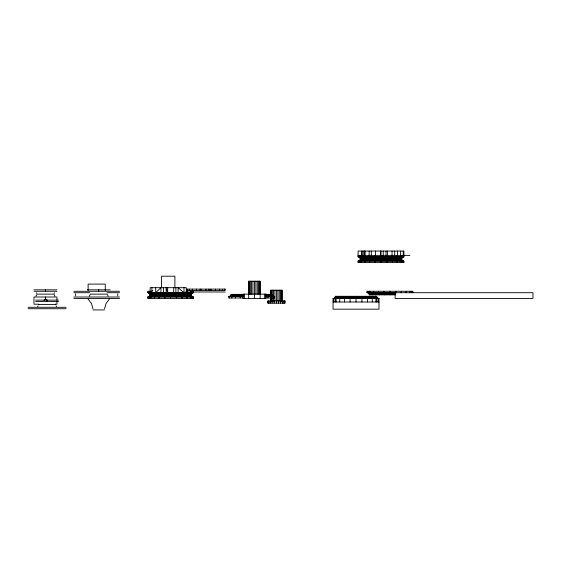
<?xml version="1.0" encoding="UTF-8"?>
<svg xmlns="http://www.w3.org/2000/svg" width="561" height="561" viewBox="0 0 561 561"><rect width="100%" height="100%" fill="white"/><g stroke="black" fill="none" stroke-linecap="round" stroke-linejoin="round"><path stroke-width="0.84" d="M350.667 296.299L350.078 298.452L350.078 301.993M241.349 294.371L241.013 295.949L240.206 296.524L240.206 297.961M345.681 296.299L345.345 297.87L344.538 298.452L344.538 301.993M237.072 294.371L236.588 295.949L235.445 296.524L235.445 297.961M341.404 296.299L340.92 297.87L339.777 298.452L339.777 301.993M104.535 308.823L106.008 303.515L109.374 299.146M233.783 294.371L233.194 295.949L231.798 296.524L231.798 297.961M338.115 296.299L337.526 297.87L336.13 298.452L336.13 301.993M231.721 294.371L231.062 295.949L229.498 296.524L229.498 297.961M336.053 296.299L335.394 297.87L333.83 298.452L333.83 301.993M193.587 291.271L193.587 292.709C190.649 292.428 190.649 297.295 193.587 297.014L193.587 298.452L147.648 298.452L147.648 297.014C150.586 297.295 150.586 292.428 147.648 292.709L147.648 291.271L150.727 291.271M243.558 297.961L228.72 297.961L228.72 296.524L230.333 295.949L231.013 294.371L243.579 294.371M333.634 298.41L334.665 297.87L335.345 296.299L376.697 296.299L377.378 297.87L378.991 298.452L378.991 309.174L333.052 309.174L333.052 298.452L378.409 298.41M358.079 255.374L358.079 251.062L403.899 251.062L403.962 256.805C401.017 256.524 401.017 261.398 403.962 261.117L403.962 262.548L358.016 262.548L358.016 261.117C360.961 261.398 360.961 256.524 358.016 256.805L358.016 255.374L409.909 255.374M75.602 295.906L75.602 293.817M117.775 293.817L117.775 295.906M36.753 294.883L36.009 296.173M54.179 293.396L54.466 292.709M90.033 294.883L89.29 296.173M37.65 306.453L38.106 305.857M152.522 290.472L150.145 292.709L150.145 287.681L186.287 287.681L186.287 292.709M176.561 292.709L175.972 294.862L176.561 298.452M395.722 292.751L395.877 291.271M182.108 292.709L181.294 293.284L180.958 294.862L181.294 296.432L182.108 297.014L182.108 298.452M401.122 292.751L401.417 291.271M46.851 300.233L45.462 299.167L44.081 300.233A1.438 1.431 -90 0 1 46.858 300.233M405.757 292.751L406.171 292.709L406.171 291.271M358.016 256.805L403.962 256.805M358.605 256.847L403.373 256.847M359.152 257.05L402.826 257.05M359.629 257.387L402.349 257.387M360.001 257.843L401.978 257.843M360.232 258.383L401.746 258.383M360.316 258.965L401.662 258.965M360.232 259.54L401.746 259.54M360.001 260.08L401.978 260.08M359.629 260.535L402.349 260.535M359.152 260.872L402.826 260.872M358.016 261.117L403.962 261.117M33.976 289.834L56.949 289.834M87.264 289.834L110.229 289.834M33.976 291.271L56.949 291.271M73.842 291.271L119.542 291.271M185.866 291.271L187.402 291.271M186.736 291.986L225.143 291.986M73.842 292.709L89.767 292.709M107.137 292.709L119.542 292.709M147.648 292.709L193.587 292.709M412.903 292.709L412.903 291.271L366.957 291.271L366.957 292.709L532.95 292.709L532.95 298.452L395.119 298.452L395.119 292.709M148.784 292.947L192.451 292.947M366.957 292.709L395.582 292.947M149.261 293.284L191.974 293.284M368.093 292.947L395.456 293.284M149.633 293.74L191.603 293.74M368.577 293.284L368.942 293.74L395.365 293.74M36.851 294.139L54.08 294.139M90.132 294.139L107.361 294.139M149.864 294.28L191.371 294.28M368.942 293.74L369.173 294.28L395.302 294.28M265.325 294.371L272.365 294.371L273.046 295.949L274.659 296.524L274.659 297.961L265.395 297.961M149.941 294.862L191.294 294.862M395.463 294.862L369.257 294.862L369.173 294.28M230.936 294.953L242.983 294.953M266.307 294.371L266.363 294.953L272.443 294.953M149.864 295.444L191.371 295.444M230.704 295.493L242.885 295.493M266.363 294.953L266.531 295.493L272.674 295.493M230.333 295.949L243.586 295.949M265.318 295.949L273.046 295.949M149.633 295.977L191.603 295.977M229.856 296.285L243.032 296.285M265.619 296.285L273.523 296.285M149.261 296.432L191.974 296.432M228.72 296.524L243.369 296.524M265.556 296.524L274.659 296.524M148.784 296.776L192.451 296.776M335.268 296.874L376.775 296.874M73.842 297.014L119.542 297.014M147.648 297.014L193.587 297.014M335.036 297.414L377.006 297.414M334.665 297.87L377.378 297.87M334.188 298.207L377.855 298.207M73.842 298.452L119.542 298.452M333.052 298.452L378.991 298.452M35.616 300.114L58.589 300.114M35.616 301.552L58.589 301.552M333.052 301.993L378.991 301.993M38.926 304.195L33.976 304.195L33.976 297.014L56.949 297.014L56.949 300.205M55.413 304.195L56.949 304.195L56.949 301.797M38.492 304.42L55.721 304.42M28.05 307.295L66.156 307.295M28.05 308.732L66.156 308.732M93.007 309.938L104.493 309.938M150.727 292.709C153.314 292.597 153.314 297.12 150.727 297.014L150.727 298.452M154.373 292.709C156.547 292.835 156.547 296.881 154.373 297.014L154.373 298.452M159.135 292.709L159.941 293.284L160.285 294.862L159.941 296.432L159.135 297.014L159.135 298.452M164.675 292.709L165.271 294.862L164.675 298.452M88.119 299.146L91.485 303.515L92.965 308.823M282.141 300.984L282.141 290.212L270.654 290.212L270.823 294.883M108.203 296.173L107.46 294.883M54.922 296.173L54.179 294.883M56.1 305.857L56.563 306.453M266.531 295.493L267.934 296.524L267.934 297.961M36.465 292.709L36.753 293.396M375.989 296.299L376.648 297.87L378.212 298.452L378.212 301.993M369.958 294.862L369.299 293.284L367.743 292.709L367.743 291.271M271.657 294.371L272.316 295.949L273.88 296.524L273.88 297.961M373.928 296.299L374.517 297.87L375.912 298.452L375.912 301.993M372.027 294.862L371.438 293.284L370.036 292.709L370.036 291.271M269.596 294.371L270.185 295.949L271.587 296.524L271.587 297.961M375.309 294.862L374.832 293.284L373.689 292.709L373.689 291.271M370.639 296.299L371.123 297.87L372.266 298.452L372.266 301.993M379.594 294.862L379.25 293.284L378.444 292.709L378.444 291.271M366.361 296.299L366.698 297.87L367.504 298.452L367.504 301.993M384.58 294.862L383.983 291.271M361.375 296.299L361.964 298.452L361.964 301.993M412.118 291.271L412.118 292.709M410.715 291.271L410.715 292.709M409.825 291.271L409.825 292.709M403.24 251.062L403.177 256.805C400.323 256.566 400.323 261.356 403.177 261.117L403.177 262.548M401.774 255.374L401.774 256.805M401.774 261.117L401.774 262.548M400.884 255.374L400.884 256.805C398.289 256.7 398.289 261.223 400.884 261.117L400.884 262.548M400.596 251.062L400.596 255.374M397.518 251.062L397.518 255.374M397.23 255.374L397.23 256.805C395.063 256.938 395.063 260.984 397.23 261.117L397.23 262.548M394.692 251.062L394.692 255.374M392.476 255.374L392.476 256.805L391.669 257.387L391.326 258.965L391.669 260.535L392.476 261.117L392.476 262.548M392.041 251.062L392.041 255.374M389.93 291.271L389.93 294.862M387.37 251.062L387.37 255.374M386.936 255.374L386.34 258.965L386.936 262.548M386.003 251.062L386.003 255.374M383.219 251.062L383.219 255.802M380.989 251.062L380.989 262.548M380.526 251.062L380.526 255.374M376.81 298.452L376.81 301.993M375.512 251.062L375.512 255.374M375.043 255.374L375.639 258.965L375.043 262.548M371.298 251.062L371.298 255.374M369.503 255.374L369.503 256.805L370.309 257.387L370.653 258.965L370.309 260.535L369.503 261.117L369.503 262.548M369.131 251.062L369.131 255.374M369.145 291.271L369.145 292.709M365.12 251.062L365.12 255.374M364.748 255.374L364.748 256.805C366.915 256.938 366.915 260.984 364.748 261.117L364.748 262.548M364.201 251.062L364.201 255.374M364.054 251.062L364.054 255.374M362.266 251.062L362.266 255.374M361.607 251.062L361.607 255.374M361.095 255.374L361.095 256.805C363.689 256.7 363.689 261.223 361.095 261.117L361.095 262.548M360.204 255.374L360.204 256.805M360.204 261.117L360.204 262.548M358.802 255.374L358.802 256.805C361.656 256.566 361.656 261.356 358.802 261.117L358.802 262.548M356.025 296.299L356.025 301.993M335.233 298.452L335.233 301.993M284.722 300.984L284.722 303.136M283.859 300.984L283.859 303.136M282.492 300.984L282.492 303.136M281.945 290.212L281.945 300.984M281.37 290.212L281.37 300.984M280.703 300.984L280.703 303.136M280.458 290.212L280.458 300.984M279.273 290.212L279.273 300.984M278.628 300.984L278.628 303.136M277.884 290.212L277.884 300.984M276.398 290.212L276.398 303.136M274.911 290.212L274.911 300.984M274.168 300.984L274.168 303.136M273.53 290.212L273.53 300.984M272.337 290.212L272.337 295.184M272.337 297.667L272.337 300.984M272.092 300.984L272.092 303.136M271.426 290.212L271.426 295.184M271.426 297.667L271.426 300.984M270.851 290.212L270.851 295.184M270.851 297.667L270.851 300.984M270.654 297.821L270.654 300.984M270.311 300.984L270.311 303.136M268.936 300.984L268.936 303.136M268.621 294.371L268.621 296.524M268.474 294.371L268.474 296.524M268.081 300.984L268.081 303.136M264.357 294.139L264.357 298.452M260.15 298.452L260.15 281.222L248.663 281.222L248.663 298.452M259.953 281.222L259.953 294.139M259.378 281.222L259.378 294.139M258.467 281.222L258.467 294.139M257.282 281.222L257.282 294.139M255.893 281.222L255.893 294.139M254.406 281.222L254.406 298.452M252.92 281.222L252.92 294.139M251.538 281.222L251.538 294.139M250.346 281.222L250.346 294.139M249.435 281.222L249.435 294.139M248.86 281.222L248.86 294.139M244.463 294.139L244.463 298.452M234.905 294.371L234.905 296.524M224.484 289.118L224.484 290.556M222.57 289.118L222.57 290.556M219.519 289.118L219.519 290.556M215.536 289.118L215.536 290.556M210.908 289.118L210.908 290.556M208.958 289.118L208.958 290.556M205.936 289.118L205.936 290.556M200.964 289.118L200.964 290.556M200.102 289.118L200.102 290.556M196.336 289.118L196.336 290.556M192.809 291.271L192.809 292.709C189.955 292.47 189.955 297.253 192.809 297.014L192.809 298.452M192.36 289.118L192.36 290.556M191.406 291.271L191.406 292.709M191.406 297.014L191.406 298.452M190.516 291.271L190.516 292.709C187.921 292.597 187.921 297.12 190.516 297.014L190.516 298.452M189.309 289.118L189.309 290.556M187.388 289.118L187.388 290.556M186.862 291.271L186.862 292.709C184.688 292.835 184.688 296.881 186.862 297.014L186.862 298.452M183.994 287.681L183.994 292.709L178.103 287.681L178.103 292.709M175.881 287.681L175.881 292.709M174.892 287.681L174.892 276.194L161.575 276.194L161.582 287.681M173.777 287.681L173.658 292.709M170.621 292.709L170.621 298.452M167.69 287.681L167.69 292.709L166.147 287.681L166.147 292.709M163.539 287.681L163.539 292.709M160.93 292.709L160.93 287.681L155.692 292.709L155.692 287.681M151.919 287.681L151.919 292.709M149.829 291.271L149.829 292.709M149.829 297.014L149.829 298.452M148.427 291.271L148.427 292.709C151.281 292.47 151.281 297.253 148.427 297.014L148.427 298.452M105.258 290.472L105.258 284.09L88.119 284.09L88.119 290.472M98.75 289.834L98.75 291.271M47.103 300.114L47.103 301.552M45.462 289.834L45.462 291.271M45.462 297.014L45.462 299.167M225.143 289.118L186.736 289.118L186.736 290.556L225.143 290.556L225.143 289.118M265.893 294.139L242.92 294.139L242.92 298.452L265.893 298.452L265.893 294.139M285.016 300.984L267.786 300.984L267.786 303.136L285.016 303.136L285.016 300.984"/></g></svg>
